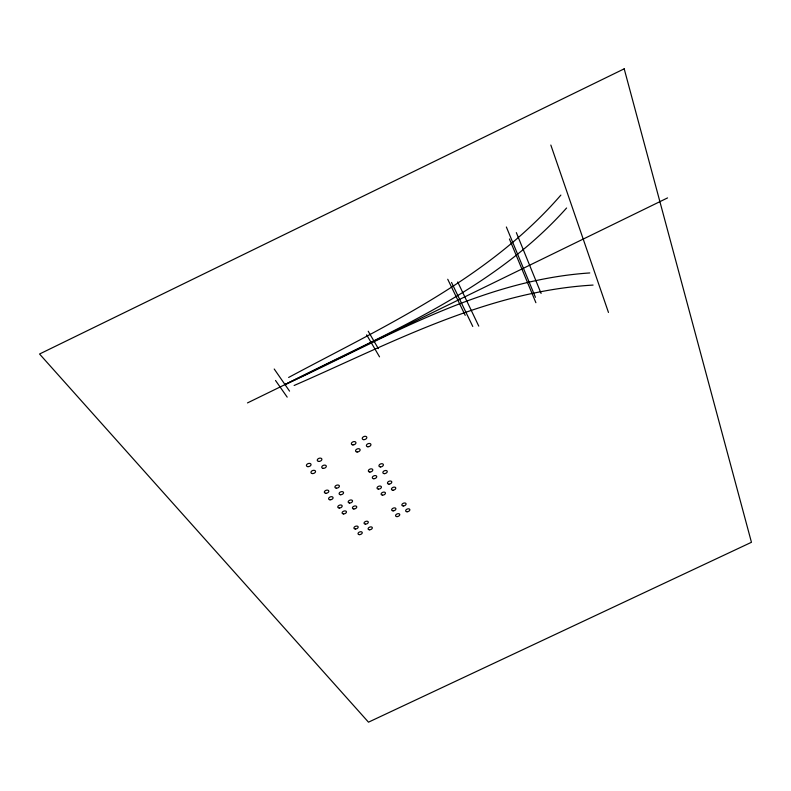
<?xml version="1.0" encoding="UTF-8"?>
<svg xmlns="http://www.w3.org/2000/svg" width="791" height="791" viewBox="0 0 791 791"><rect width="100%" height="100%" fill="white"/><g stroke="black" fill="none" stroke-linecap="round" stroke-linejoin="round"><path stroke-width="1.19" d="M560.878 195.09C488.037 279.183 384.772 325.941 288.626 377.455M566.593 207.993C491.34 292.423 383.368 334.277 285.017 384.594C383.012 339.705 479.623 280.261 589.779 272.944M247.484 402.916L667.564 197.908M294.133 385.484C390.23 343.64 486.317 291.276 593.082 285.076M275.515 380.471L287.182 397.131M274.21 369.011L289.546 391.12M366.648 334.84L379.532 356.85M368.22 331.241L378.345 348.633M447.726 279.263L465.217 315.352M451.523 282.436L472.771 326.456M457.712 281.982L478.773 326.129M509.424 238.971L535.893 302.706M506.359 226.997L535.438 297.287M516.335 232.623L541.093 293.431M550.833 145.05L608.467 312.445M624.198 68.827L39.55 354.012L368.487 722.173L751.45 542.29L624.198 68.827M382.508 495.156A2.254 1.404 -20.5 0 0 385.425 492.922A2.254 1.404 -20.5 0 0 381.905 492.793A2.254 1.404 -20.5 0 0 382.508 495.156M378.454 489.125A2.274 1.424 -20.4 0 0 381.391 486.87A2.274 1.424 -20.4 0 0 377.841 486.722A2.274 1.424 -20.4 0 0 378.454 489.125M392.979 490.193A2.254 1.404 -20.9 0 0 395.727 487.849A2.254 1.404 -20.9 0 0 392.128 487.899A2.254 1.404 -20.9 0 0 392.979 490.193M388.994 484.112A2.274 1.424 -20.8 0 0 391.753 481.759A2.274 1.424 -20.8 0 0 388.134 481.798A2.274 1.424 -20.8 0 0 388.994 484.112M343.551 513.932A2.264 1.394 -19.1 0 0 346.438 511.718A2.264 1.394 -19.1 0 0 342.869 511.609A2.264 1.394 -19.1 0 0 343.551 513.932M336.323 488.166A2.324 1.473 -19 0 0 339.369 485.921A2.324 1.473 -19 0 0 335.75 485.674A2.324 1.473 -19 0 0 336.323 488.166M340.516 494.731A2.304 1.453 -19.1 0 0 343.541 492.516A2.304 1.453 -19.1 0 0 339.952 492.269A2.304 1.453 -19.1 0 0 340.516 494.731M325.773 493.258A2.324 1.473 -18.6 0 0 328.809 491.023A2.324 1.473 -18.6 0 0 325.17 490.776A2.324 1.473 -18.6 0 0 325.773 493.258M330.035 499.793A2.304 1.444 -18.7 0 0 333.051 497.579A2.304 1.444 -18.7 0 0 329.452 497.341A2.304 1.444 -18.7 0 0 330.035 499.793M312.425 473.572A2.373 1.533 -18.2 0 0 315.52 471.278A2.373 1.533 -18.2 0 0 311.783 470.991A2.373 1.533 -18.2 0 0 312.425 473.572M307.917 466.66A2.393 1.552 -18 0 0 311.021 464.347A2.393 1.552 -18 0 0 307.254 464.05A2.393 1.552 -18 0 0 307.917 466.66M323.193 468.351A2.373 1.533 -18.6 0 0 326.288 466.057A2.373 1.533 -18.6 0 0 322.58 465.77A2.373 1.533 -18.6 0 0 323.193 468.351M318.753 461.41A2.393 1.552 -18.5 0 0 321.868 459.087A2.393 1.552 -18.5 0 0 318.12 458.78A2.393 1.552 -18.5 0 0 318.753 461.41M357.137 452.007A2.373 1.542 -19.9 0 0 360.083 449.575A2.373 1.542 -19.9 0 0 356.316 449.466A2.373 1.542 -19.9 0 0 357.137 452.007M352.934 444.928A2.383 1.562 -19.8 0 0 355.901 442.476A2.383 1.562 -19.8 0 0 352.104 442.357A2.383 1.562 -19.8 0 0 352.934 444.928M367.934 446.777A2.363 1.542 -20.4 0 0 370.9 444.344A2.363 1.542 -20.4 0 0 367.143 444.226A2.363 1.542 -20.4 0 0 367.934 446.777M363.811 439.658A2.383 1.562 -20.3 0 0 366.797 437.205A2.383 1.562 -20.3 0 0 363.01 437.067A2.383 1.562 -20.3 0 0 363.811 439.658M373.827 478.733A2.304 1.453 -20.3 0 0 376.704 476.39A2.304 1.453 -20.3 0 0 373.065 476.32A2.304 1.453 -20.3 0 0 373.827 478.733M369.862 472.039A2.314 1.473 -20.3 0 0 372.759 469.676A2.314 1.473 -20.3 0 0 369.09 469.597A2.314 1.473 -20.3 0 0 369.862 472.039M384.337 473.651A2.304 1.463 -20.7 0 0 387.224 471.307A2.304 1.463 -20.7 0 0 383.605 471.228A2.304 1.463 -20.7 0 0 384.337 473.651M380.441 466.927A2.314 1.483 -20.7 0 0 383.348 464.554A2.314 1.483 -20.7 0 0 379.69 464.465A2.314 1.483 -20.7 0 0 380.441 466.927M339.26 508.03A2.274 1.414 -19 0 0 342.147 505.795A2.274 1.414 -19 0 0 338.548 505.676A2.274 1.414 -19 0 0 339.26 508.03M353.844 508.979A2.264 1.404 -19.5 0 0 356.731 506.754A2.264 1.404 -19.5 0 0 353.181 506.635A2.264 1.404 -19.5 0 0 353.844 508.979M349.612 503.036A2.274 1.424 -19.4 0 0 352.519 500.792A2.274 1.424 -19.4 0 0 348.93 500.673A2.274 1.424 -19.4 0 0 349.612 503.036M397.042 516.612A2.205 1.345 -20.8 0 0 399.722 514.358A2.205 1.345 -20.8 0 0 396.222 514.437A2.205 1.345 -20.8 0 0 397.042 516.612M393.186 510.857A2.225 1.355 -20.7 0 0 395.886 508.583A2.225 1.355 -20.7 0 0 392.356 508.653A2.225 1.355 -20.7 0 0 393.186 510.857M407.128 511.767A2.205 1.345 -21.2 0 0 409.817 509.503A2.205 1.345 -21.2 0 0 406.327 509.582A2.205 1.345 -21.2 0 0 407.128 511.767M403.331 505.973A2.215 1.364 -21.1 0 0 406.04 503.689A2.215 1.364 -21.1 0 0 402.52 503.758A2.215 1.364 -21.1 0 0 403.331 505.973M365.432 524.136A2.225 1.355 -19.8 0 0 368.28 521.971A2.225 1.355 -19.8 0 0 364.809 521.882A2.225 1.355 -19.8 0 0 365.432 524.136M369.466 529.802A2.205 1.335 -19.9 0 0 372.304 527.646A2.205 1.335 -19.9 0 0 368.853 527.567A2.205 1.335 -19.9 0 0 369.466 529.802M355.317 529.011A2.225 1.355 -19.4 0 0 358.155 526.846A2.225 1.355 -19.4 0 0 354.665 526.757A2.225 1.355 -19.4 0 0 355.317 529.011M359.411 534.637A2.205 1.335 -19.5 0 0 362.238 532.491A2.205 1.335 -19.5 0 0 358.778 532.412A2.205 1.335 -19.5 0 0 359.411 534.637"/></g></svg>
